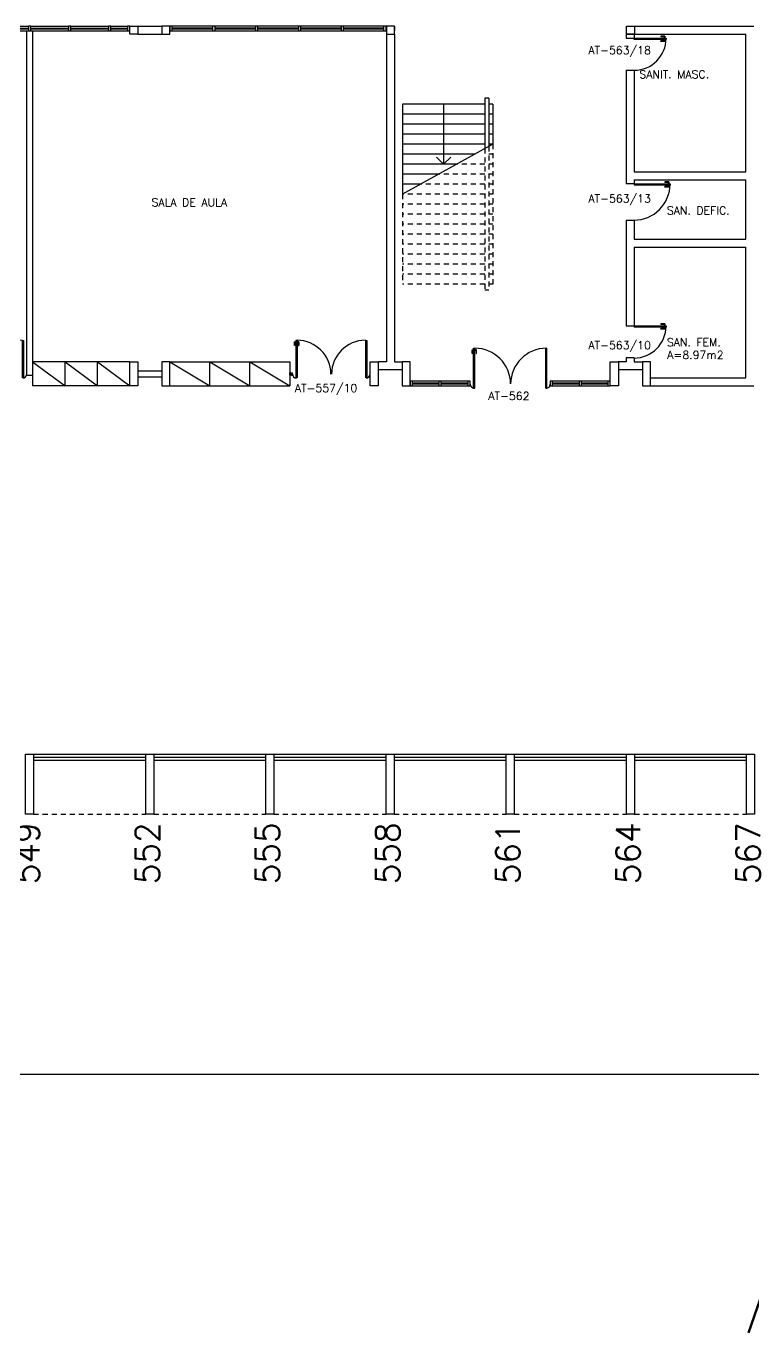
# Model space of a CAD drawing. Header units: millimetres. Extents: x 2552 to 3104, y 1319 to 1450.
# Drawn here: x 2636.28 to 2654.42, y 1319.08 to 1351.74 of the extents above; entities that cross this region are included whole.
import ezdxf

# ---------------------------------------------------------------- set-up
doc = ezdxf.new("R2010")
doc.units = ezdxf.units.MM
doc.linetypes.add('HIDDEN2', pattern=[0.1875, 0.125, -0.0625])
for name, color, linetype in [('ALV', 2, 'Continuous'), ('AR-EST-CNC-IDE', 2, 'Continuous'), ('AREA', 2, 'Continuous'), ('DIV', 2, 'Continuous'), ('ESC', 1, 'Continuous'), ('ESQ', 2, 'Continuous'), ('ESTR', 3, 'Continuous'), ('PEÇAS', 1, 'Continuous'), ('PROJ', 1, 'HIDDEN2'), ('TEXTO', 2, 'Continuous'), ('TEXTO-CENTRO-CUSTO', 2, 'Continuous'), ('TEXTO-ENDEREÇO', 2, 'Continuous'), ('TXT-IDENTIFICAÇÃO', 4, 'Continuous')]:
    doc.layers.add(name, color=color, linetype=linetype)
doc.styles.add('1', font='romans.shx', dxfattribs={"height": 1.1})
doc.styles.add('LEGENDA', font='romans.shx', dxfattribs={"height": 0.2})
doc.styles.add('NOPILAR', font='simplex.shx', dxfattribs={"height": 0.6})
doc.styles.add('UNB-100', font='simplex.shx', dxfattribs={"height": 0.2})
doc.styles.add('UNB-100-1', font='simplex.shx', dxfattribs={"height": 0.2})
doc.dimstyles.new('1-600', dxfattribs={"dimtxt": 1.1, "dimasz": 2.5, "dimexe": 2, "dimexo": 4, "dimgap": 0.2, "dimtad": 1, "dimdec": 0, "dimzin": 4, "dimdsep": 46, "dimlunit": 6, "dimtxsty": '1', "dimblk1": 'NONE', "dimblk2": 'NONE', "dimsah": 1, "dimcen": 0, "dimclrd": 2, "dimclre": 2, "dimclrt": 2, "dimadec": 0, "dimazin": 0, "dimtfac": 1, "dimtdec": 0, "dimtmove": 2, "dimatfit": 3, "dimldrblk": 'NONE', "dimfxl": 1, "dimtolj": 1, "dimtzin": 0, "dimarcsym": 0})

# ---------------------------------------------------------------- blocks, each defined once
blk = doc.blocks.new('PILINT-TTN')
for points in [[(0, -0.197), (0, 0), (0.2, 0), (0.2, -0.2), (0, -0.2)], [(1, 0), (0.8, 0), (0.8, -0.2), (1, -0.2), (1, 0), (1, -0.12)]]:
    blk.add_lwpolyline(points)
for points in [[(0.2, -8.39), (0.2, -8.99), (0, -8.99), (0, -8.39)], [(0.8, -8.39), (0.8, -8.99), (1, -8.99), (1, -8.39)]]:
    blk.add_lwpolyline(points, close=True)
blk = doc.blocks.new('PDVDP-TTN')
at = {"color": 2}
for p, q in [((0.112, 0.84), (0.112, -0.1)), ((0.147, 0.84), (0.112, 0.84)), ((0.147, 0.84), (0.147, -0.1)), ((1.853, 0.84), (1.888, 0.84)), ((1.853, 0.84), (1.853, -0.1)), ((1.888, 0.84), (1.888, -0.1)), ((0.009, 0), (-0.009, 0)), ((0, -0.012), (0, 0.01)), ((0.147, -0.1), (0.112, -0.1))]:
    blk.add_line(p, q, dxfattribs=at)
at = {"color": 1}
for centre, radius, start, end in [((0.148, -0.002), 0.843, 0, 90), ((1.853, -0.002), 0.843, 90, 180), ((0.131, 0), 0.101, 180, 270), ((1.87, 0), 0.101, 270, 0)]:
    blk.add_arc(centre, radius, start, end, dxfattribs=at)
blk = doc.blocks.new('ESQCIR-TTN')
for p, q in [((0, 0), (0, -0.12)), ((0.06, 0), (0, 0)), ((0.06, 0), (0.477, 0)), ((0.06, -0.12), (0.06, 0)), ((0.53, 0), (0.47, 0)), ((0.47, 0), (0.47, -0.12)), ((0.53, 0), (1.472, 0)), ((0.53, -0.12), (0.53, 0)), ((1.53, 0), (1.47, 0)), ((1.47, 0), (1.47, -0.12)), ((1.53, 0), (2.472, 0)), ((1.53, -0.12), (1.53, 0)), ((2.53, 0), (2.47, 0)), ((2.47, 0), (2.47, -0.12)), ((2.53, 0), (3.472, 0)), ((2.53, -0.12), (2.53, 0)), ((3.53, 0), (3.47, 0)), ((3.47, 0), (3.47, -0.12)), ((3.53, 0), (4.472, 0)), ((3.53, -0.12), (3.53, 0)), ((4.53, 0), (4.47, 0)), ((4.47, 0), (4.47, -0.12)), ((4.53, 0), (4.941, 0)), ((4.53, -0.12), (4.53, 0)), ((4.941, 0), (4.941, -0.12)), ((5.001, 0), (4.941, 0)), ((5.001, -0.12), (5.001, 0)), ((0, -0.12), (0.06, -0.12)), ((0.06, -0.054), (0.477, -0.054)), ((0.06, -0.066), (0.477, -0.066)), ((0.06, -0.12), (0.477, -0.12)), ((0.47, -0.12), (0.53, -0.12)), ((0.53, -0.054), (1.472, -0.054)), ((0.53, -0.066), (1.472, -0.066)), ((0.53, -0.12), (1.472, -0.12)), ((1.47, -0.12), (1.53, -0.12)), ((1.53, -0.054), (2.472, -0.054)), ((1.53, -0.066), (2.472, -0.066)), ((1.53, -0.12), (2.472, -0.12)), ((2.47, -0.12), (2.53, -0.12)), ((2.53, -0.054), (3.472, -0.054)), ((2.53, -0.066), (3.472, -0.066)), ((2.53, -0.12), (3.472, -0.12)), ((3.47, -0.12), (3.53, -0.12)), ((3.53, -0.054), (4.472, -0.054)), ((3.53, -0.066), (4.472, -0.066)), ((3.53, -0.12), (4.472, -0.12)), ((4.47, -0.12), (4.53, -0.12)), ((4.53, -0.05), (4.941, -0.05)), ((4.53, -0.066), (4.941, -0.066)), ((4.53, -0.12), (4.941, -0.12)), ((4.941, -0.12), (5.001, -0.12))]:
    blk.add_line(p, q)
blk = doc.blocks.new('MTT-TTN')
for p, q in [((-0.008, 0.03), (-0.03, 0.03)), ((-0.03, 0.03), (-0.03, 0.006)), ((-0.0185, 0.006), (-0.03, 0.006)), ((-0.0185, -0.006), (-0.0185, 0.006)), ((-0.008, 0.03), (-0.008, 0.02)), ((-0.008, 0.02), (0.008, 0.02)), ((-0.0051, 0), (0.0051, 0)), ((0, -0.0051), (0, 0.0051)), ((0.008, 0.03), (0.03, 0.03)), ((0.008, 0.03), (0.008, 0.02)), ((0.0205, -0.006), (0.0205, 0.006)), ((0.0205, 0.006), (0.03, 0.006)), ((0.03, 0.006), (0.03, 0.03)), ((-0.03, -0.03), (-0.03, -0.006)), ((-0.0185, -0.006), (-0.03, -0.006)), ((-0.008, -0.03), (-0.03, -0.03)), ((-0.008, -0.02), (0.008, -0.02)), ((-0.008, -0.03), (-0.008, -0.02)), ((0.008, -0.03), (0.008, -0.02)), ((0.008, -0.03), (0.03, -0.03)), ((0.0205, -0.006), (0.03, -0.006)), ((0.03, -0.006), (0.03, -0.03))]:
    blk.add_line(p, q)
blk = doc.blocks.new('ESQCIR1-TTN')
for p, q in [((0, 0), (0, -0.12)), ((0.06, 0), (0, 0)), ((0.06, -0.12), (0.06, 0)), ((1.07, 0), (0.061, 0)), ((1.13, 0), (1.07, 0)), ((1.07, 0), (1.07, -0.12)), ((1.13, -0.12), (1.13, 0)), ((2.14, 0), (1.131, 0)), ((2.2, 0), (2.14, 0)), ((2.14, 0), (2.14, -0.12)), ((2.2, -0.12), (2.2, 0)), ((3.21, 0), (2.201, 0)), ((3.27, 0), (3.21, 0)), ((3.21, 0), (3.21, -0.12)), ((3.27, -0.12), (3.27, 0)), ((4.28, 0), (3.271, 0)), ((4.34, 0), (4.28, 0)), ((4.28, 0), (4.28, -0.12)), ((4.34, -0.12), (4.34, 0)), ((5.34, 0), (4.341, 0)), ((5.4, 0), (5.34, 0)), ((5.34, 0), (5.34, -0.12)), ((5.4, -0.12), (5.4, 0)), ((0, -0.12), (0.06, -0.12)), ((0.06, -0.066), (1.07, -0.066)), ((0.06, -0.12), (1.07, -0.12)), ((1.07, -0.054), (0.061, -0.054)), ((1.07, -0.12), (1.13, -0.12)), ((1.13, -0.066), (2.14, -0.066)), ((1.13, -0.12), (2.14, -0.12)), ((2.14, -0.054), (1.131, -0.054)), ((2.14, -0.12), (2.2, -0.12)), ((2.2, -0.066), (3.21, -0.066)), ((2.2, -0.12), (3.21, -0.12)), ((3.21, -0.054), (2.201, -0.054)), ((3.21, -0.12), (3.27, -0.12)), ((3.27, -0.066), (4.28, -0.066)), ((3.27, -0.12), (4.28, -0.12)), ((4.28, -0.054), (3.271, -0.054)), ((4.28, -0.12), (4.34, -0.12)), ((4.34, -0.066), (5.34, -0.066)), ((4.34, -0.12), (5.34, -0.12)), ((5.34, -0.054), (4.341, -0.054)), ((5.34, -0.12), (5.4, -0.12))]:
    blk.add_line(p, q)
blk = doc.blocks.new('ESCA-TTN')
at = {"color": 1, "linetype": 'Continuous'}
for p in [(-2.26, 0), (0, -1)]:
    blk.add_line(p, (-2.26, -2.25), dxfattribs=at)
at = {"color": 1}
for p, q in [((-0.2, 0), (-2.26, 0)), ((-0.2, 0.15), (-0.2, -1.111)), ((-0.1, 0.15), (-0.2, 0.15)), ((-0.1, 0.15), (-0.1, -1.055)), ((0, 0), (-0.1, 0)), ((0, 0), (0, -1)), ((-0.2, -0.25), (-2.26, -0.25)), ((0, -0.25), (-0.1, -0.25)), ((-0.2, -0.5), (-2.26, -0.5)), ((0, -0.5), (-0.1, -0.5)), ((-0.2, -0.75), (-2.26, -0.75)), ((0, -0.75), (-0.1, -0.75)), ((-0.2, -1), (-2.26, -1)), ((-0.452, -1.25), (-2.26, -1.25)), ((0, -1), (-0.1, -1)), ((-0.904, -1.5), (-2.26, -1.5)), ((-1.356, -1.75), (-2.26, -1.75)), ((-1.808, -2), (-2.26, -2))]:
    blk.add_line(p, q, dxfattribs=at)
at = {"color": 1, "linetype": 'HIDDEN2'}
for p, q in [((-0.2, -1.111), (-0.2, -4.65)), ((-0.1, -1.055), (-0.1, -4.65)), ((0, -1.25), (-0.1, -1.25)), ((0, -1), (0, -4.5)), ((-0.2, -1.5), (-0.904, -1.5)), ((0, -1.5), (-0.1, -1.5)), ((-0.2, -1.75), (-1.356, -1.75)), ((0, -1.75), (-0.1, -1.75)), ((-2.26, -2.25), (-2.26, -4.5)), ((-0.2, -2.25), (-2.26, -2.25)), ((-0.2, -2), (-1.808, -2)), ((0, -2), (-0.1, -2)), ((0, -2.25), (-0.1, -2.25)), ((-0.2, -2.5), (-2.26, -2.5)), ((0, -2.5), (-0.1, -2.5)), ((-0.2, -2.75), (-2.26, -2.75)), ((0, -2.75), (-0.1, -2.75)), ((-0.2, -3), (-2.26, -3)), ((-0.2, -3.25), (-2.26, -3.25)), ((0, -3), (-0.1, -3)), ((0, -3.25), (-0.1, -3.25)), ((-0.2, -3.5), (-2.26, -3.5)), ((0, -3.5), (-0.1, -3.5)), ((-0.2, -3.75), (-2.26, -3.75)), ((0, -3.75), (-0.1, -3.75)), ((-0.2, -4), (-2.26, -4)), ((0, -4), (-0.1, -4)), ((-0.2, -4.25), (-2.26, -4.25)), ((-0.2, -4.5), (-2.26, -4.5)), ((0, -4.25), (-0.1, -4.25)), ((0, -4.5), (-0.1, -4.5)), ((-0.1, -4.65), (-0.2, -4.65))]:
    blk.add_line(p, q, dxfattribs=at)
blk = doc.blocks.new('PTDP-TTN')
for p, q in [((0.084, 0.9), (0.115, 0.9)), ((0.084, -0.1), (0.084, 0.9)), ((0.114, -0.1), (0.114, 0.9)), ((1.884, 0.9), (1.914, 0.9)), ((1.884, -0.1), (1.884, 0.9)), ((1.914, -0.1), (1.914, 0.9)), ((0.084, -0.1), (0.115, -0.1)), ((1.885, -0.101), (1.915, -0.101))]:
    blk.add_line(p, q)
for centre, radius, start, end in [((0.114, 0.006), 0.892, 0, 90), ((1.899, 0.006), 0.892, 90, 180), ((0.098, 0), 0.098, 180, 270), ((1.896, -0.001), 0.0991, 271.7192, 0)]:
    blk.add_arc(centre, radius, start, end)
blk = doc.blocks.new('PTCIRA-TTN')
for p, q in [((0, 0.12), (0, 0)), ((0.06, 0.12), (0, 0.12)), ((0, 0), (0.06, 0)), ((0.06, 0), (0.06, 0.12)), ((0.06, 0.054), (0.72, 0.054)), ((0.06, 0), (0.72, 0)), ((0.72, 0.12), (0.061, 0.12)), ((0.72, 0.066), (0.061, 0.066)), ((0.78, 0.12), (0.72, 0.12)), ((0.72, 0.12), (0.72, 0)), ((0.72, 0), (0.78, 0)), ((0.78, 0), (0.78, 0.12)), ((0.78, 0.054), (1.44, 0.054)), ((0.78, 0), (1.44, 0)), ((1.44, 0.12), (0.781, 0.12)), ((1.44, 0.066), (0.781, 0.066)), ((1.5, 0.12), (1.44, 0.12)), ((1.44, 0.12), (1.44, 0)), ((1.44, 0), (1.5, 0)), ((1.5, 0), (1.5, 0.12)), ((3.5, 0.12), (3.5, 0)), ((3.56, 0.12), (3.5, 0.12)), ((3.5, 0), (3.56, 0)), ((3.56, 0), (3.56, 0.12)), ((3.56, 0.054), (4.22, 0.054)), ((3.56, 0), (4.22, 0)), ((4.22, 0.12), (3.561, 0.12)), ((4.22, 0.066), (3.561, 0.066)), ((4.28, 0.12), (4.22, 0.12)), ((4.22, 0.12), (4.22, 0)), ((4.22, 0), (4.28, 0)), ((4.28, 0), (4.28, 0.12)), ((4.28, 0.054), (4.94, 0.054)), ((4.28, 0), (4.94, 0)), ((4.94, 0.12), (4.281, 0.12)), ((4.94, 0.066), (4.281, 0.066)), ((5, 0.12), (4.94, 0.12)), ((4.94, 0.12), (4.94, 0)), ((4.94, 0), (5, 0)), ((5, 0), (5, 0.12))]:
    blk.add_line(p, q)
blk.add_blockref('PTDP-TTN', (1.503, 0.042))
blk = doc.blocks.new('*D102')
at = {"layer": 'DEFPOINTS', "color": 0, "transparency": 16777216}
for p in [(2561.266, 1332.048), (2681.466, 1332.048), (2681.466, 1325.548)]:
    blk.add_point(p, dxfattribs=at)
at = {"layer": 'TEXTO-CENTRO-CUSTO', "color": 2, "lineweight": -2, "transparency": 16777216}
for p, q in [((2561.266, 1328.048), (2561.266, 1323.548)), ((2681.466, 1328.048), (2681.466, 1323.548)), ((2561.266, 1325.548), (2681.466, 1325.548))]:
    blk.add_line(p, q, dxfattribs=at)
at = {"layer": 'TEXTO-CENTRO-CUSTO', "color": 2, "transparency": 16777216, "insert": (2621.366, 1326.481), "char_height": 1.1, "attachment_point": 5, "style": '1'}
blk.add_mtext('\\A1;Arquitetura e Urbanismo', dxfattribs=at)
blk = doc.blocks.new('_NONE')
at = {"color": 0, "linetype": 'ByBlock'}
blk.add_circle((0, 0), 0.25, dxfattribs=at)

msp = doc.modelspace()

# ---------------------------------------------------------------- linework, layer by layer
at = {"layer": 'ALV'}
for p, q in [((2636.291, 1351.618), (2636.291, 1343.017)), ((2636.441, 1351.618), (2636.441, 1343.017)), ((2639.066, 1351.738), (2639.668, 1351.738)), ((2651.466, 1351.738), (2654.45, 1351.738)), ((2639.066, 1351.538), (2639.668, 1351.538)), ((2645.273, 1351.538), (2645.273, 1343.346)), ((2645.473, 1351.538), (2645.473, 1343.346)), ((2651.466, 1351.538), (2654.25, 1351.538)), ((2654.25, 1348.098), (2654.25, 1351.538)), ((2651.258, 1350.64), (2651.258, 1347.795)), ((2651.458, 1350.64), (2651.458, 1348.098)), ((2651.458, 1348.098), (2654.25, 1348.098)), ((2651.458, 1347.898), (2654.25, 1347.898)), ((2651.458, 1347.898), (2651.458, 1347.795)), ((2654.25, 1346.418), (2654.25, 1347.898)), ((2651.258, 1346.891), (2651.258, 1344.248)), ((2651.458, 1346.891), (2651.458, 1346.418)), ((2651.458, 1346.418), (2654.25, 1346.418)), ((2651.458, 1346.218), (2654.25, 1346.218)), ((2651.458, 1346.218), (2651.458, 1344.248)), ((2654.25, 1342.948), (2654.25, 1346.218)), ((2651.258, 1343.448), (2651.258, 1343.346)), ((2651.458, 1343.448), (2651.458, 1343.346)), ((2639.066, 1343.123), (2639.666, 1343.123)), ((2645.273, 1343.346), (2645.076, 1343.346)), ((2645.673, 1343.146), (2645.076, 1343.146)), ((2645.473, 1343.346), (2645.675, 1343.346)), ((2651.258, 1343.346), (2651.062, 1343.346)), ((2651.658, 1343.146), (2651.062, 1343.146)), ((2651.458, 1343.346), (2651.661, 1343.346)), ((2636.291, 1343.017), (2636.442, 1343.017)), ((2639.066, 1342.973), (2639.667, 1342.973)), ((2651.866, 1342.948), (2654.25, 1342.948)), ((2651.866, 1342.748), (2654.45, 1342.748))]:
    msp.add_line(p, q, dxfattribs=at)
at = {"layer": 'DIV'}
for p, q in [((2652.326, 1347.843), (2652.228, 1347.843)), ((2652.228, 1347.843), (2652.228, 1347.828)), ((2652.311, 1347.828), (2652.228, 1347.828)), ((2652.311, 1347.828), (2652.311, 1347.796)), ((2652.326, 1347.843), (2652.326, 1347.796)), ((2652.226, 1344.296), (2652.128, 1344.296)), ((2652.128, 1344.296), (2652.128, 1344.28)), ((2652.211, 1344.281), (2652.128, 1344.281)), ((2652.211, 1344.281), (2652.211, 1344.248)), ((2652.226, 1344.296), (2652.226, 1344.248)), ((2642.97, 1343.846), (2642.97, 1343.756)), ((2642.97, 1343.846), (2643.01, 1343.846)), ((2642.98, 1343.756), (2642.97, 1343.756)), ((2642.98, 1343.836), (2642.98, 1343.756)), ((2642.98, 1343.836), (2643.01, 1343.836)), ((2643.085, 1343.846), (2643.045, 1343.846)), ((2643.075, 1343.836), (2643.045, 1343.836)), ((2643.075, 1343.836), (2643.075, 1343.756)), ((2643.075, 1343.756), (2643.085, 1343.756)), ((2643.085, 1343.846), (2643.085, 1343.756)), ((2642.866, 1343.078), (2642.866, 1343.057)), ((2642.866, 1343.018), (2642.866, 1343.078)), ((2642.866, 1343.057), (2642.866, 1343.075)), ((2642.876, 1343.054), (2642.866, 1343.054)), ((2642.866, 1343.043), (2642.866, 1343.053)), ((2642.876, 1343.054), (2642.876, 1343.042)), ((2642.896, 1343.053), (2642.896, 1343.043)), ((2642.876, 1343.042), (2642.866, 1343.042)), ((2642.866, 1343.039), (2642.866, 1343.021)), ((2642.901, 1343.048), (2642.891, 1343.048))]:
    msp.add_line(p, q, dxfattribs=at)
at = {"layer": 'ESC'}
for p, q in [((2646.704, 1349.788), (2646.704, 1348.288)), ((2646.704, 1348.288), (2646.527, 1348.464)), ((2646.704, 1348.288), (2646.881, 1348.464))]:
    msp.add_line(p, q, dxfattribs=at)
at = {"layer": 'ESQ'}
for p, q in [((2651.258, 1351.538), (2651.258, 1351.44)), ((2651.258, 1351.44), (2651.458, 1351.44)), ((2651.266, 1351.538), (2651.466, 1351.538)), ((2651.458, 1351.538), (2651.458, 1351.44)), ((2651.46, 1351.404), (2651.46, 1351.441)), ((2651.46, 1351.439), (2652.26, 1351.439)), ((2652.26, 1351.404), (2651.46, 1351.404)), ((2652.13, 1351.487), (2652.13, 1351.472)), ((2652.227, 1351.487), (2652.13, 1351.487)), ((2652.212, 1351.472), (2652.13, 1351.472)), ((2652.13, 1351.356), (2652.13, 1351.372)), ((2652.212, 1351.371), (2652.13, 1351.371)), ((2652.227, 1351.356), (2652.13, 1351.356)), ((2652.212, 1351.472), (2652.212, 1351.44)), ((2652.212, 1351.371), (2652.212, 1351.404)), ((2652.227, 1351.487), (2652.227, 1351.44)), ((2652.227, 1351.356), (2652.227, 1351.404)), ((2652.26, 1351.439), (2652.26, 1351.404)), ((2651.258, 1350.64), (2651.457, 1350.64)), ((2651.458, 1347.795), (2651.258, 1347.795)), ((2651.458, 1347.795), (2652.358, 1347.795)), ((2651.458, 1347.795), (2651.458, 1347.76)), ((2652.358, 1347.76), (2651.458, 1347.76)), ((2652.228, 1347.712), (2652.228, 1347.728)), ((2652.311, 1347.727), (2652.228, 1347.727)), ((2652.326, 1347.712), (2652.228, 1347.712)), ((2652.311, 1347.727), (2652.311, 1347.76)), ((2652.326, 1347.712), (2652.326, 1347.76)), ((2652.358, 1347.795), (2652.358, 1347.76)), ((2651.258, 1346.891), (2651.458, 1346.891)), ((2651.258, 1344.248), (2651.458, 1344.248)), ((2651.458, 1344.248), (2652.258, 1344.248)), ((2651.458, 1344.248), (2651.458, 1344.213)), ((2652.258, 1344.213), (2651.458, 1344.213)), ((2652.128, 1344.165), (2652.128, 1344.18)), ((2652.211, 1344.18), (2652.128, 1344.18)), ((2652.226, 1344.165), (2652.128, 1344.165)), ((2652.211, 1344.18), (2652.211, 1344.212)), ((2652.226, 1344.165), (2652.226, 1344.212)), ((2652.258, 1344.248), (2652.258, 1344.213)), ((2651.458, 1343.448), (2651.258, 1343.448)), ((2636.466, 1333.548), (2639.266, 1333.548)), ((2636.466, 1333.473), (2639.266, 1333.473)), ((2636.466, 1333.398), (2639.266, 1333.398)), ((2639.466, 1333.548), (2642.266, 1333.548)), ((2639.466, 1333.473), (2642.266, 1333.473)), ((2639.466, 1333.398), (2642.266, 1333.398)), ((2642.466, 1333.548), (2645.266, 1333.548)), ((2642.466, 1333.473), (2645.266, 1333.473)), ((2642.466, 1333.398), (2645.266, 1333.398)), ((2645.466, 1333.548), (2648.266, 1333.548)), ((2645.466, 1333.473), (2648.266, 1333.473)), ((2645.466, 1333.398), (2648.266, 1333.398)), ((2648.466, 1333.548), (2651.266, 1333.548)), ((2648.466, 1333.473), (2651.266, 1333.473)), ((2648.466, 1333.398), (2651.266, 1333.398)), ((2651.466, 1333.548), (2654.266, 1333.548)), ((2651.466, 1333.473), (2654.266, 1333.473)), ((2651.466, 1333.398), (2654.266, 1333.398))]:
    msp.add_line(p, q, dxfattribs=at)
for points in [[(2647.453, 1343.64), (2647.423, 1343.64), (2647.423, 1343.56), (2647.413, 1343.56), (2647.413, 1343.65), (2647.453, 1343.65)], [(2647.483, 1343.64), (2647.513, 1343.64), (2647.513, 1343.56), (2647.523, 1343.56), (2647.523, 1343.65), (2647.483, 1343.65)]]:
    msp.add_lwpolyline(points, dxfattribs=at)
for centre, radius, start, end in [((2651.46, 1351.434), 0.799, 270, 0), ((2651.459, 1347.788), 0.898, 269.9371, 0.0629), ((2651.458, 1344.242), 0.799, 270, 0)]:
    msp.add_arc(centre, radius, start, end, dxfattribs=at)
at = {"layer": 'ESTR'}
for points in [[(2645.473, 1351.738), (2645.273, 1351.738), (2645.273, 1351.538), (2645.473, 1351.538), (2645.473, 1351.738), (2645.473, 1351.618)], [(2651.266, 1351.54), (2651.266, 1351.738), (2651.466, 1351.738), (2651.466, 1351.538), (2651.266, 1351.538)]]:
    msp.add_lwpolyline(points, dxfattribs=at)
for points in [[(2645.066, 1343.348), (2645.066, 1342.748), (2644.866, 1342.748), (2644.866, 1343.348)], [(2645.666, 1343.348), (2645.666, 1342.748), (2645.866, 1342.748), (2645.866, 1343.348)], [(2651.066, 1343.348), (2651.066, 1342.748), (2650.866, 1342.748), (2650.866, 1343.348)], [(2651.666, 1343.348), (2651.666, 1342.748), (2651.866, 1342.748), (2651.866, 1343.348)], [(2636.266, 1332.048), (2636.266, 1333.548), (2636.466, 1333.548), (2636.466, 1332.048)], [(2639.266, 1332.048), (2639.266, 1333.548), (2639.466, 1333.548), (2639.466, 1332.048)], [(2642.266, 1332.048), (2642.266, 1333.548), (2642.466, 1333.548), (2642.466, 1332.048)], [(2645.266, 1332.048), (2645.266, 1333.548), (2645.466, 1333.548), (2645.466, 1332.048)], [(2648.266, 1332.048), (2648.266, 1333.548), (2648.466, 1333.548), (2648.466, 1332.048)], [(2651.266, 1332.048), (2651.266, 1333.548), (2651.466, 1333.548), (2651.466, 1332.048)], [(2654.266, 1332.048), (2654.266, 1333.548), (2654.466, 1333.548), (2654.466, 1332.048)]]:
    msp.add_lwpolyline(points, close=True, dxfattribs=at)
at = {"layer": 'PEÇAS'}
for p, q in [((2638.866, 1343.348), (2636.441, 1343.348)), ((2636.441, 1343.348), (2636.441, 1342.748)), ((2636.441, 1343.348), (2637.249, 1342.748)), ((2637.249, 1342.748), (2637.249, 1343.348)), ((2637.249, 1343.348), (2638.058, 1342.748)), ((2638.058, 1342.748), (2638.058, 1343.348)), ((2638.058, 1343.348), (2638.866, 1342.748)), ((2639.866, 1343.348), (2642.866, 1343.348)), ((2639.866, 1343.348), (2640.866, 1342.748)), ((2640.866, 1342.748), (2640.866, 1343.348)), ((2640.866, 1343.348), (2641.866, 1342.748)), ((2641.866, 1343.348), (2642.866, 1342.748)), ((2641.866, 1342.748), (2641.866, 1343.348)), ((2642.866, 1343.348), (2642.866, 1342.748)), ((2638.866, 1342.748), (2636.441, 1342.748)), ((2639.866, 1342.748), (2642.866, 1342.748))]:
    msp.add_line(p, q, dxfattribs=at)
at = {"layer": 'PROJ'}
for p, q in [((2636.466, 1332.048), (2639.266, 1332.048)), ((2639.466, 1332.048), (2642.266, 1332.048)), ((2642.466, 1332.048), (2645.266, 1332.048)), ((2645.466, 1332.048), (2648.266, 1332.048)), ((2648.466, 1332.048), (2651.266, 1332.048)), ((2651.466, 1332.048), (2654.266, 1332.048))]:
    msp.add_line(p, q, dxfattribs=at)

# ---------------------------------------------------------------- block references
at = {"layer": 'DIV'}
for name, p in [('PDVDP-TTN', (2634.323, 1343.046)), ('PDVDP-TTN', (2642.897, 1343.046)), ('MTT-TTN', (2642.896, 1343.048))]:
    msp.add_blockref(name, p, dxfattribs=at)
at = {"layer": 'ESC'}
msp.add_blockref('ESCA-TTN', (2647.934, 1349.788), dxfattribs=at)
at = {"layer": 'ESQ'}
for name, p in [('ESQCIR-TTN', (2633.866, 1351.738)), ('ESQCIR1-TTN', (2639.866, 1351.738)), ('PTCIRA-TTN', (2645.866, 1342.748))]:
    msp.add_blockref(name, p, dxfattribs=at)
at = {"layer": 'ESTR'}
msp.add_blockref('PILINT-TTN', (2638.866, 1351.738), dxfattribs=at)

# ---------------------------------------------------------------- texts
at = {"layer": 'AR-EST-CNC-IDE', "style": 'NOPILAR'}
for s, p in [('549', (2636.608, 1330.297)), ('552', (2639.608, 1330.297)), ('555', (2642.608, 1330.297)), ('558', (2645.608, 1330.297)), ('564', (2651.608, 1330.297)), ('567', (2654.608, 1330.297)), ('561', (2648.608, 1330.297))]:
    msp.add_text(s, height=0.6, rotation=90, dxfattribs=at).set_placement(p)
at = {"layer": 'AREA', "style": 'UNB-100'}
msp.add_text('A=8.97m2', height=0.2, rotation=360, dxfattribs=at).set_placement((2652.287, 1343.421))
at = {"layer": 'TEXTO', "style": 'UNB-100'}
for s, p in [('SANIT. MASC.', (2651.593, 1350.433)), ('SALA DE AULA', (2639.411, 1347.234)), ('SAN. DEFIC.', (2652.278, 1347.032)), ('SAN. FEM.', (2652.278, 1343.737))]:
    msp.add_text(s, height=0.2, rotation=360, dxfattribs=at).set_placement(p)
at = {"layer": 'TEXTO-ENDEREÇO', "style": 'UNB-100-1'}
for s, p in [('AT-563/18', (2650.318, 1351.035)), ('AT-563/13', (2650.318, 1347.327)), ('AT-563/10', (2650.318, 1343.664)), ('AT-557/10', (2642.988, 1342.592)), ('AT-562', (2647.819, 1342.396))]:
    msp.add_text(s, height=0.2, rotation=360, dxfattribs=at).set_placement(p)
at = {"layer": 'TXT-IDENTIFICAÇÃO', "color": 4, "style": 'LEGENDA'}
msp.add_text('ALA NORTE', height=2.695, rotation=360, dxfattribs=at).set_placement((2654.205, 1319.084))

# ---------------------------------------------------------------- dimensions: what is measured, and where the dimension line sits
at = {"layer": 'TEXTO-CENTRO-CUSTO'}
dim = msp.add_aligned_dim(p1=(2561.266, 1332.048), p2=(2681.466, 1332.048), distance=-6.5, text='Arquitetura e Urbanismo', dimstyle='1-600', dxfattribs=at)
dim.commit()
dim.dimension.update_dxf_attribs({"geometry": '*D102', "text_midpoint": (2621.366, 1326.481)})

doc.saveas('drawing.dxf')
